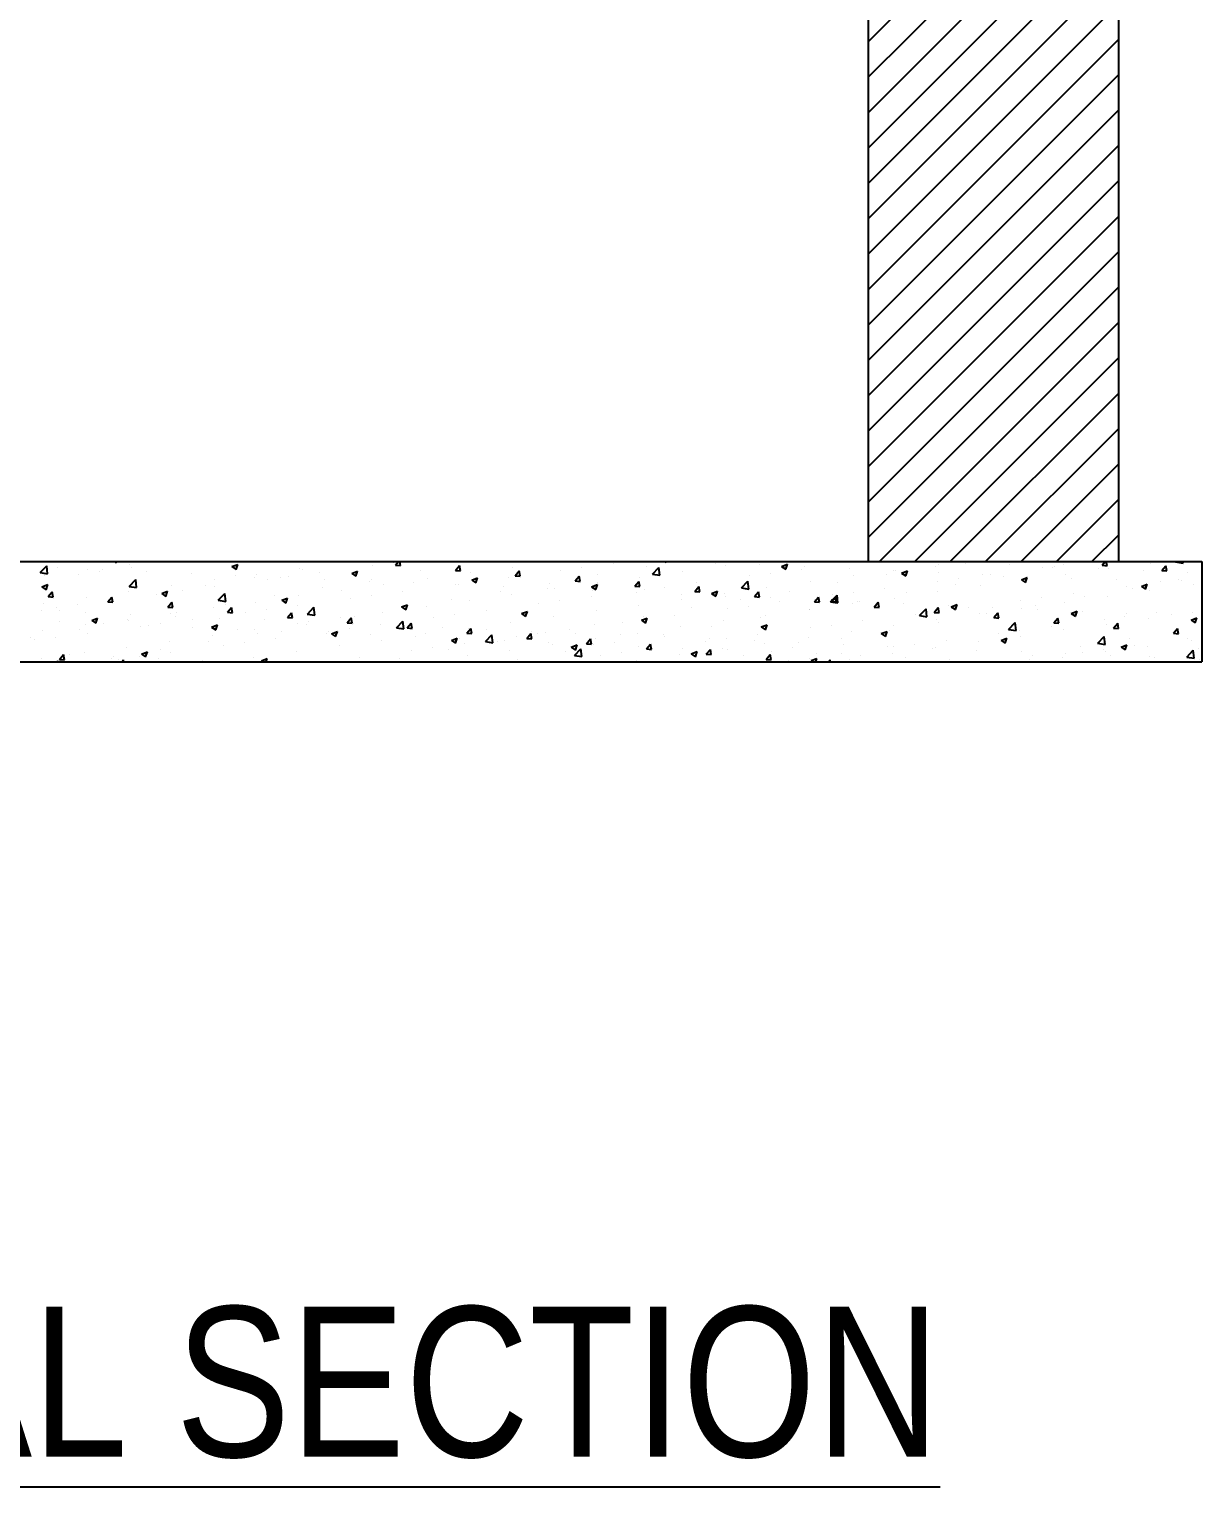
# Model space of a CAD drawing. Header units: inches. Extents: x 2738 to 3098, y 1543 to 1887.
# Drawn here: x 2947.1 to 3017.4, y 1542.5 to 1629.9 of the extents above; entities that cross this region are included whole.
import ezdxf

# ---------------------------------------------------------------- set-up
doc = ezdxf.new("R2010")
doc.units = ezdxf.units.IN
doc.header["$LTSCALE"] = 15
doc.header["$MEASUREMENT"] = 0
for name, color, linetype in [('Dim', 7, 'Continuous'), ('Hatch', 8, 'Continuous'), ('Sep. Tank', 5, 'Continuous'), ('Text', 4, 'Continuous')]:
    doc.layers.add(name, color=color, linetype=linetype)
doc.styles.add('AR_Arial Narrow', font='ARIALN.TTF')

msp = doc.modelspace()

# ---------------------------------------------------------------- hatches: boundary and pattern name
at = {"layer": 'Dim'}
h = msp.add_hatch(dxfattribs=at)
h.set_pattern_fill('ANSI31', color=256, scale=12)
h.paths.add_polyline_path([(2798.38335, 1834.10842), (2754.38335, 1834.10842), (2754.38335, 1790.10842), (2798.38335, 1790.10842), (2798.38335, 1809.10842), (2788.38335, 1809.10842), (2788.38335, 1800.10842), (2764.38335, 1800.10842), (2764.38335, 1824.10842), (2788.38335, 1824.10842), (2788.38335, 1815.10842), (2798.38335, 1815.10842)])
h.paths.add_polyline_path([(2840.38335, 1850.60842), (2936.38335, 1850.60842), (2936.38335, 1833.60842), (2941.38335, 1833.60842), (2941.38335, 1850.60842), (3001.38335, 1850.60842), (3001.38335, 1815.10842), (3011.38335, 1815.10842), (3011.38335, 1860.60842), (2830.38335, 1860.60842), (2830.38335, 1815.10842), (2840.38335, 1815.10842)])
h.paths.add_polyline_path([(2840.38335, 1809.10842), (2830.38335, 1809.10842), (2830.38335, 1763.60842), (3011.38335, 1763.60842), (3011.38335, 1809.10842), (3001.38335, 1809.10842), (3001.38335, 1773.60842), (2941.38335, 1773.60842), (2941.38335, 1785.60842), (2936.38335, 1785.60842), (2936.38335, 1773.60842), (2840.38335, 1773.60842)])
h.paths.add_polyline_path([(2840.38335, 1683.9922), (2830.38335, 1683.9922), (2830.38335, 1659.9922), (2840.38335, 1659.9922)])
h.paths.add_polyline_path([(2845.38335, 1633.9922), (2840.38335, 1633.9922), (2840.38335, 1653.9922), (2830.38335, 1653.9922), (2830.38335, 1597.9922), (2845.38335, 1597.9922)])
h.paths.add_polyline_path([(3012.38335, 1647.9922), (3002.38335, 1647.9922), (3002.38335, 1633.9922), (2997.38335, 1633.9922), (2997.38335, 1597.9922), (3012.38335, 1597.9922)])
h.paths.add_polyline_path([(3012.38335, 1683.9922), (3002.38335, 1683.9922), (3002.38335, 1653.9922), (3012.38335, 1653.9922)])
h.paths.add_polyline_path([(2941.38335, 1681.7006), (2936.38335, 1681.7006), (2936.38335, 1653.9922), (2941.38335, 1653.9922)])
h.paths.add_polyline_path([(2941.38335, 1653.9922), (2936.38335, 1653.9922), (2936.38335, 1639.9922), (2941.38335, 1639.9922)])
h.paths.add_polyline_path([(2941.38335, 1633.9922), (2936.38335, 1633.9922), (2936.38335, 1597.9922), (2941.38335, 1597.9922)])
h.paths.add_polyline_path([(2941.38335, 1825.60842), (2936.38335, 1825.60842), (2936.38335, 1813.60842), (2941.38335, 1813.60842)])
h.paths.add_polyline_path([(2941.38335, 1805.60842), (2936.38335, 1805.60842), (2936.38335, 1793.60842), (2941.38335, 1793.60842)], flags=17)

# ---------------------------------------------------------------- linework, layer by layer
at = {"layer": 'Hatch', "linetype": 'Continuous'}
for p, q in [((2947.76841, 1597.33286), (2948.15785, 1597.73875)), ((2948.21264, 1597.26344), (2948.1574, 1597.73829)), ((2948.81459, 1597.61401), (2948.81459, 1597.61401)), ((2952.2128, 1597.9922), (2952.31935, 1597.92034)), ((2952.31932, 1597.92033), (2952.34344, 1597.9922)), ((2953.11057, 1597.84329), (2953.11057, 1597.84329)), ((2953.22762, 1597.6537), (2953.22762, 1597.6537)), ((2959.25628, 1597.68765), (2959.60638, 1597.82204)), ((2959.25628, 1597.68765), (2959.505, 1597.5199)), ((2959.50497, 1597.51989), (2959.60635, 1597.82204)), ((2963.33636, 1597.60073), (2963.33636, 1597.60073)), ((2965.90354, 1597.95278), (2965.90354, 1597.95278)), ((2967.67624, 1597.75701), (2967.67624, 1597.75701)), ((2968.92794, 1597.9218), (2968.92794, 1597.9218)), ((2969.0625, 1597.77363), (2969.2459, 1597.9922)), ((2969.0625, 1597.77363), (2969.36136, 1597.74749)), ((2969.36134, 1597.74745), (2969.31619, 1597.9922)), ((2972.6488, 1597.45987), (2972.88984, 1597.74714)), ((2972.94764, 1597.43369), (2972.88983, 1597.7471)), ((2973.45249, 1597.94758), (2973.45249, 1597.94758)), ((2976.05792, 1597.65543), (2976.05792, 1597.65543)), ((2980.21882, 1597.60938), (2980.21882, 1597.60938)), ((2982.11248, 1597.85869), (2982.11248, 1597.85869)), ((2984.10983, 1597.69938), (2984.10983, 1597.69938)), ((2984.45896, 1597.23788), (2984.8484, 1597.64376)), ((2984.90318, 1597.16844), (2984.84794, 1597.64329)), ((2985.17266, 1597.9922), (2985.26305, 1597.93124)), ((2985.26302, 1597.93123), (2985.28348, 1597.9922)), ((2988.23116, 1597.90509), (2988.23116, 1597.90509)), ((2988.85089, 1597.76493), (2988.85089, 1597.76493)), ((2990.90027, 1597.79231), (2990.90027, 1597.79231)), ((2992.19998, 1597.69856), (2992.55008, 1597.83294)), ((2992.19998, 1597.69856), (2992.4487, 1597.5308)), ((2992.44867, 1597.53079), (2992.55005, 1597.83294)), ((2993.40335, 1597.54627), (2993.40335, 1597.54627)), ((2993.56938, 1597.67954), (2993.56938, 1597.67954)), ((2996.23849, 1597.56676), (2996.23849, 1597.56676)), ((2996.5611, 1597.962), (2996.5611, 1597.962)), ((3001.39898, 1597.71921), (3001.39898, 1597.71921)), ((3001.60221, 1597.84246), (3001.60221, 1597.84246)), ((3003.19159, 1597.90006), (3003.19159, 1597.90006)), ((3005.8607, 1597.78729), (3005.8607, 1597.78729)), ((3007.85197, 1597.64958), (3007.85197, 1597.64958)), ((3008.42892, 1597.62242), (3008.42892, 1597.62242)), ((3008.52981, 1597.67452), (3008.52981, 1597.67452)), ((3009.10367, 1597.81437), (3009.10367, 1597.81437)), ((3011.19893, 1597.56174), (3011.19893, 1597.56174)), ((3011.40435, 1597.76946), (3011.59125, 1597.9922)), ((3011.40435, 1597.76946), (3011.70321, 1597.74332)), ((3011.70319, 1597.74328), (3011.65727, 1597.9922)), ((3011.79825, 1597.57707), (3011.79825, 1597.57707)), ((3014.32378, 1597.89716), (3014.32378, 1597.89716)), ((3014.99065, 1597.4557), (3015.2317, 1597.74297)), ((3015.28949, 1597.42952), (3015.23168, 1597.74293)), ((3015.81283, 1597.97), (3016.25752, 1597.90103)), ((3015.8133, 1597.97049), (3015.83413, 1597.9922)), ((3016.25751, 1597.90104), (3016.24691, 1597.9922)), ((2947.76796, 1597.3324), (2948.21265, 1597.26343)), ((2948.01785, 1597.17114), (2948.01785, 1597.17114)), ((2950.08226, 1597.23961), (2950.08226, 1597.23961)), ((2950.58504, 1597.5232), (2950.58504, 1597.5232)), ((2951.33396, 1597.4044), (2951.33396, 1597.4044)), ((2951.4837, 1597.50123), (2951.4837, 1597.50123)), ((2953.10461, 1596.50527), (2953.49406, 1596.91115)), ((2953.54884, 1596.43584), (2953.4936, 1596.91069)), ((2954.15281, 1597.38846), (2954.15281, 1597.38846)), ((2956.82192, 1597.27568), (2956.82192, 1597.27568)), ((2958.21389, 1596.90575), (2958.21389, 1596.90575)), ((2959.49104, 1597.16291), (2959.49104, 1597.16291)), ((2960.59069, 1597.04331), (2960.59069, 1597.04331)), ((2960.73942, 1597.22585), (2960.73942, 1597.22585)), ((2961.37313, 1596.92719), (2961.37313, 1596.92719)), ((2962.16015, 1597.05014), (2962.16015, 1597.05014)), ((2962.62483, 1597.09198), (2962.62483, 1597.09198)), ((2963.50662, 1597.54384), (2963.50662, 1597.54384)), ((2964.51849, 1597.34129), (2964.51849, 1597.34129)), ((2964.82926, 1596.93736), (2964.82926, 1596.93736)), ((2966.44193, 1597.28722), (2966.79202, 1597.4216)), ((2966.44193, 1597.28722), (2966.69064, 1597.11946)), ((2966.69062, 1597.11945), (2966.792, 1597.4216)), ((2967.49837, 1596.82459), (2967.49837, 1596.82459)), ((2967.62063, 1596.94653), (2967.62063, 1596.94653)), ((2970.16749, 1596.71181), (2970.16749, 1596.71181)), ((2970.53656, 1597.44705), (2970.53656, 1597.44705)), ((2970.96521, 1596.98329), (2970.96521, 1596.98329)), ((2972.6488, 1597.45987), (2972.94766, 1597.43372)), ((2973.53239, 1597.33534), (2973.53239, 1597.33534)), ((2973.62758, 1596.88678), (2973.97767, 1597.02117)), ((2973.62758, 1596.88678), (2973.87629, 1596.71902)), ((2973.87626, 1596.71901), (2973.97765, 1597.02116)), ((2973.9157, 1596.77956), (2973.9157, 1596.77956)), ((2975.80936, 1597.02887), (2975.80936, 1597.02887)), ((2976.2351, 1597.14611), (2976.47614, 1597.43338)), ((2976.2351, 1597.14611), (2976.53396, 1597.11996)), ((2976.53394, 1597.11993), (2976.47613, 1597.43334)), ((2978.27797, 1596.69833), (2978.27797, 1596.69833)), ((2978.96712, 1597.44459), (2978.96712, 1597.44459)), ((2979.8214, 1596.83235), (2980.06244, 1597.11962)), ((2979.8214, 1596.83235), (2980.12026, 1596.8062)), ((2980.12024, 1596.80616), (2980.06243, 1597.11958)), ((2981.16124, 1596.7179), (2981.16124, 1596.7179)), ((2981.1939, 1597.19885), (2981.1939, 1597.19885)), ((2983.4077, 1596.51859), (2983.64875, 1596.80586)), ((2983.70654, 1596.4924), (2983.64873, 1596.80582)), ((2983.68678, 1597.03799), (2983.68678, 1597.03799)), ((2984.4585, 1597.2374), (2984.90318, 1597.16843)), ((2986.28371, 1597.41287), (2986.28371, 1597.41287)), ((2987.10024, 1596.71645), (2987.10024, 1596.71645)), ((2989.79516, 1596.41028), (2990.18461, 1596.81616)), ((2990.23938, 1596.34084), (2990.18414, 1596.81569)), ((2990.25799, 1597.13218), (2990.25799, 1597.13218)), ((2991.50969, 1597.29697), (2991.50969, 1597.29697)), ((2993.91256, 1596.79543), (2993.91256, 1596.79543)), ((2995.56712, 1596.71816), (2995.56712, 1596.71816)), ((2996.47975, 1597.14748), (2996.47975, 1597.14748)), ((2998.48305, 1597.21868), (2998.48305, 1597.21868)), ((2998.90761, 1597.45399), (2998.90761, 1597.45399)), ((2999.00528, 1597.46758), (2999.00528, 1597.46758)), ((2999.38563, 1597.29812), (2999.73572, 1597.43251)), ((2999.38563, 1597.29812), (2999.63434, 1597.13036)), ((2999.63432, 1597.13035), (2999.7357, 1597.4325)), ((3001.54886, 1596.81976), (3001.54886, 1596.81976)), ((3001.57672, 1597.34121), (3001.57672, 1597.34121)), ((3002.80056, 1596.98455), (3002.80056, 1596.98455)), ((3004.24583, 1597.22844), (3004.24583, 1597.22844)), ((3004.69422, 1597.23385), (3004.69422, 1597.23385)), ((3005.51299, 1597.1219), (3005.51299, 1597.1219)), ((3006.57128, 1596.89768), (3006.92137, 1597.03207)), ((3006.57128, 1596.89768), (3006.81999, 1596.72992)), ((3006.63413, 1596.85014), (3006.63413, 1596.85014)), ((3006.81996, 1596.72991), (3006.92135, 1597.03206)), ((3006.91494, 1597.11567), (3006.91494, 1597.11567)), ((3009.23106, 1597.22502), (3009.23106, 1597.22502)), ((3009.58405, 1597.00289), (3009.58405, 1597.00289)), ((3012.25317, 1596.89012), (3012.25317, 1596.89012)), ((3013.86804, 1597.44897), (3013.86804, 1597.44897)), ((3014.09144, 1596.67213), (3014.09144, 1596.67213)), ((3014.92228, 1596.77734), (3014.92228, 1596.77734)), ((3014.99065, 1597.4557), (3015.28951, 1597.42956)), ((3015.9851, 1596.92143), (3015.9851, 1596.92143)), ((3016.17033, 1596.87369), (3016.17033, 1596.87369)), ((3016.53715, 1597.33619), (3016.53715, 1597.33619)), ((2947.86952, 1596.47544), (2948.21962, 1596.60983)), ((2947.86952, 1596.47544), (2948.11824, 1596.30768)), ((2948.11821, 1596.30767), (2948.21959, 1596.60982)), ((2948.23845, 1595.89523), (2948.47949, 1596.1825)), ((2948.23845, 1595.89524), (2948.53731, 1595.86909)), ((2948.53729, 1595.86905), (2948.47948, 1596.18246)), ((2950.52424, 1595.85873), (2950.52424, 1595.85873)), ((2951.82475, 1595.58147), (2952.06579, 1595.86874)), ((2952.12359, 1595.55529), (2952.06578, 1595.8687)), ((2953.04977, 1596.17882), (2953.04977, 1596.17882)), ((2953.10417, 1596.5048), (2953.54885, 1596.43583)), ((2954.75883, 1596.04226), (2954.75883, 1596.04226)), ((2955.05517, 1596.075), (2955.40526, 1596.20939)), ((2955.05517, 1596.075), (2955.30388, 1595.90724)), ((2955.07002, 1596.09737), (2955.07002, 1596.09737)), ((2955.30386, 1595.90723), (2955.40524, 1596.20938)), ((2955.64671, 1596.5537), (2955.64671, 1596.5537)), ((2956.32172, 1596.26216), (2956.32172, 1596.26216)), ((2957.67476, 1596.54279), (2957.67476, 1596.54279)), ((2958.21538, 1596.51147), (2958.21538, 1596.51147)), ((2958.44082, 1595.67767), (2958.83026, 1596.08355)), ((2958.88505, 1595.60824), (2958.82981, 1596.08309)), ((2961.78877, 1595.94548), (2961.78877, 1595.94548)), ((2962.24082, 1595.67456), (2962.59091, 1595.80895)), ((2962.48951, 1595.5068), (2962.59089, 1595.80894)), ((2963.27556, 1595.93626), (2963.27556, 1595.93626)), ((2964.7047, 1596.446), (2964.7047, 1596.446)), ((2965.84274, 1596.28831), (2965.84274, 1596.28831)), ((2967.61259, 1595.94974), (2967.61259, 1595.94974)), ((2968.36827, 1596.60841), (2968.36827, 1596.60841)), ((2969.50625, 1596.19905), (2969.50625, 1596.19905)), ((2972.66401, 1596.61477), (2972.66401, 1596.61477)), ((2972.8366, 1596.59904), (2972.8366, 1596.59904)), ((2975.36204, 1596.1978), (2975.36204, 1596.1978)), ((2975.50571, 1596.48626), (2975.50571, 1596.48626)), ((2975.99713, 1595.99096), (2975.99713, 1595.99096)), ((2978.17482, 1596.37349), (2978.17482, 1596.37349)), ((2978.59406, 1596.36585), (2978.59406, 1596.36585)), ((2980.79713, 1595.88663), (2980.79713, 1595.88663)), ((2980.81322, 1596.48634), (2981.16332, 1596.62073)), ((2980.81323, 1596.48634), (2981.06194, 1596.31858)), ((2980.84393, 1596.26072), (2980.84393, 1596.26072)), ((2981.06191, 1596.31857), (2981.16329, 1596.62072)), ((2983.4077, 1596.51859), (2983.70656, 1596.49244)), ((2983.51305, 1596.14794), (2983.51305, 1596.14794)), ((2983.95488, 1596.30236), (2983.95488, 1596.30236)), ((2985.20658, 1596.46715), (2985.20658, 1596.46715)), ((2986.18216, 1596.03517), (2986.18216, 1596.03517)), ((2986.994, 1596.20483), (2987.23505, 1596.49209)), ((2986.994, 1596.20483), (2987.29286, 1596.17868)), ((2987.29284, 1596.17864), (2987.23503, 1596.49206)), ((2987.99887, 1596.0859), (2988.34896, 1596.22029)), ((2987.99887, 1596.0859), (2988.24758, 1595.91814)), ((2988.24756, 1595.91813), (2988.34894, 1596.22028)), ((2988.79009, 1596.10046), (2988.79009, 1596.10046)), ((2988.85127, 1595.92239), (2988.85127, 1595.92239)), ((2989.7947, 1596.4098), (2990.23939, 1596.34083)), ((2990.5803, 1595.89107), (2990.82135, 1596.17833)), ((2990.5803, 1595.89107), (2990.87916, 1595.86492)), ((2990.87914, 1595.86488), (2990.82133, 1596.1783)), ((2991.31563, 1596.42055), (2991.31563, 1596.42055)), ((2991.52038, 1595.80962), (2991.52038, 1595.80962)), ((2992.65119, 1596.21763), (2992.65119, 1596.21763)), ((2994.1666, 1595.57731), (2994.40765, 1595.86457)), ((2994.46544, 1595.55112), (2994.40763, 1595.86454)), ((2995.13137, 1595.58268), (2995.52081, 1595.98857)), ((2995.18452, 1595.68546), (2995.53461, 1595.81985)), ((2995.24575, 1595.98994), (2995.24575, 1595.98994)), ((2995.43321, 1595.5177), (2995.53459, 1595.81984)), ((2995.57559, 1595.51324), (2995.52035, 1595.98809)), ((2996.49745, 1596.15473), (2996.49745, 1596.15473)), ((2998.39111, 1596.40403), (2998.39111, 1596.40403)), ((2998.94448, 1595.80311), (2998.94448, 1595.80311)), ((2999.68113, 1596.12085), (2999.68113, 1596.12085)), ((3001.54141, 1596.17799), (3001.54141, 1596.17799)), ((3002.59706, 1596.62137), (3002.59706, 1596.62137)), ((3004.1086, 1596.53004), (3004.1086, 1596.53004)), ((3007.78833, 1595.84231), (3007.78833, 1595.84231)), ((3009.68199, 1596.09161), (3009.68199, 1596.09161)), ((3010.33847, 1595.87264), (3010.33847, 1595.87264)), ((3011.73745, 1595.9126), (3011.73745, 1595.9126)), ((3012.83974, 1596.50734), (3012.83974, 1596.50734)), ((3013.2544, 1596.37317), (3013.2544, 1596.37317)), ((3013.75692, 1596.49724), (3014.10702, 1596.63163)), ((3013.75693, 1596.49724), (3014.00564, 1596.32948)), ((3014.00561, 1596.32947), (3014.10699, 1596.63162)), ((3014.26298, 1596.23269), (3014.26298, 1596.23269)), ((3016.85992, 1596.60758), (3016.85992, 1596.60758)), ((2947.84091, 1595.05903), (2947.84091, 1595.05903)), ((2947.95706, 1595.50667), (2947.95706, 1595.50667)), ((2948.76691, 1595.26755), (2948.76691, 1595.26755)), ((2948.92697, 1595.04121), (2948.92697, 1595.04121)), ((2950.01861, 1595.43234), (2950.01861, 1595.43234)), ((2950.51003, 1594.94626), (2950.51003, 1594.94626)), ((2951.82475, 1595.58147), (2952.12361, 1595.55533)), ((2951.8429, 1595.54174), (2951.8429, 1595.54174)), ((2951.91227, 1595.68165), (2951.91227, 1595.68165)), ((2955.41105, 1595.26771), (2955.65209, 1595.55498)), ((2955.41105, 1595.26771), (2955.70991, 1595.24157)), ((2955.70989, 1595.24153), (2955.65208, 1595.55494)), ((2955.95691, 1594.94443), (2955.95691, 1594.94443)), ((2958.15309, 1595.24129), (2958.15309, 1595.24129)), ((2958.44037, 1595.6772), (2958.88505, 1595.60823)), ((2958.87284, 1595.44495), (2958.87284, 1595.44495)), ((2958.99735, 1594.95395), (2959.2384, 1595.24122)), ((2958.99735, 1594.95395), (2959.29621, 1594.92781)), ((2959.29619, 1594.92777), (2959.23838, 1595.24118)), ((2960.05778, 1594.95513), (2960.05778, 1594.95513)), ((2960.67862, 1595.56138), (2960.67862, 1595.56138)), ((2961.30948, 1595.11992), (2961.30948, 1595.11992)), ((2962.24082, 1595.67456), (2962.48953, 1595.5068)), ((2962.58365, 1594.64019), (2962.8247, 1594.92746)), ((2962.88249, 1594.61401), (2962.82468, 1594.92742)), ((2963.20314, 1595.36923), (2963.20314, 1595.36923)), ((2963.77703, 1594.85007), (2964.16647, 1595.25596)), ((2964.22125, 1594.78064), (2964.16601, 1595.25549)), ((2966.3609, 1595.78495), (2966.3609, 1595.78495)), ((2968.30747, 1594.94394), (2968.30747, 1594.94394)), ((2969.42647, 1595.27412), (2969.77656, 1595.40851)), ((2969.42647, 1595.27412), (2969.67518, 1595.10636)), ((2969.53018, 1595.19675), (2969.53018, 1595.19675)), ((2969.67515, 1595.10636), (2969.77653, 1595.4085)), ((2970.90441, 1595.31882), (2970.90441, 1595.31882)), ((2972.44611, 1595.69728), (2972.44611, 1595.69728)), ((2973.47159, 1595.67087), (2973.47159, 1595.67087)), ((2974.49402, 1595.05681), (2974.49402, 1595.05681)), ((2976.61211, 1594.87368), (2976.9622, 1595.00807)), ((2976.8608, 1594.70592), (2976.96218, 1595.00806)), ((2977.65177, 1595.47254), (2977.65177, 1595.47254)), ((2978.90347, 1595.63733), (2978.90347, 1595.63733)), ((2981.10044, 1595.05343), (2981.10044, 1595.05343)), ((2983.62598, 1595.37352), (2983.62598, 1595.37352)), ((2986.22291, 1595.7484), (2986.22291, 1595.7484)), ((2986.81933, 1595.21658), (2986.81933, 1595.21658)), ((2988.94264, 1595.16012), (2988.94264, 1595.16012)), ((2989.73526, 1595.71711), (2989.73526, 1595.71711)), ((2990.19434, 1595.32491), (2990.19434, 1595.32491)), ((2992.088, 1595.57421), (2992.088, 1595.57421)), ((2993.84926, 1595.1198), (2993.84926, 1595.1198)), ((2993.85176, 1595.13096), (2993.85176, 1595.13096)), ((2994.1666, 1595.57731), (2994.46546, 1595.55116)), ((2994.1895, 1595.69684), (2994.1895, 1595.69684)), ((2995.13091, 1595.5822), (2995.57559, 1595.51323)), ((2995.18452, 1595.68546), (2995.43323, 1595.5177)), ((2996.41895, 1595.48302), (2996.41895, 1595.48302)), ((2996.76519, 1595.62032), (2996.76519, 1595.62032)), ((2996.85861, 1595.58407), (2996.85861, 1595.58407)), ((2997.7529, 1595.26355), (2997.99395, 1595.55081)), ((2997.7529, 1595.26355), (2998.05176, 1595.2374)), ((2998.05175, 1595.23736), (2997.99393, 1595.55077)), ((2999.52772, 1595.47129), (2999.52772, 1595.47129)), ((3000.46758, 1594.75509), (3000.85702, 1595.16097)), ((3000.91179, 1594.68565), (3000.85655, 1595.1605)), ((3001.3392, 1594.94979), (3001.58025, 1595.23705)), ((3001.33921, 1594.94979), (3001.63806, 1594.92364)), ((3001.48522, 1595.01249), (3001.48522, 1595.01249)), ((3001.63805, 1594.9236), (3001.58023, 1595.23701)), ((3002.19683, 1595.35852), (3002.19683, 1595.35852)), ((3002.37017, 1595.28502), (3002.72026, 1595.41941)), ((3002.37017, 1595.28502), (3002.61888, 1595.11726)), ((3002.61885, 1595.11726), (3002.72023, 1595.4194)), ((3003.37888, 1595.26179), (3003.37888, 1595.26179)), ((3004.86594, 1595.24575), (3004.86594, 1595.24575)), ((3006.53663, 1595.67752), (3006.53663, 1595.67752)), ((3006.57333, 1595.18567), (3006.57333, 1595.18567)), ((3007.42254, 1595.37212), (3007.42254, 1595.37212)), ((3007.53506, 1595.13297), (3007.53506, 1595.13297)), ((3009.17026, 1595.56055), (3009.17026, 1595.56055)), ((3009.55581, 1594.88458), (3009.90591, 1595.01897)), ((3009.8045, 1594.71682), (3009.90588, 1595.01896)), ((3010.20417, 1595.0202), (3010.20417, 1595.0202)), ((3014.66975, 1594.94938), (3014.66975, 1594.94938)), ((3016.79912, 1594.94311), (3016.79912, 1594.94311)), ((2948.89515, 1594.38741), (2948.89515, 1594.38741)), ((2950.46344, 1594.19426), (2950.46344, 1594.19426)), ((2950.85406, 1594.46234), (2951.20415, 1594.59673)), ((2950.85406, 1594.46234), (2951.10277, 1594.29459)), ((2951.10275, 1594.29458), (2951.20413, 1594.59672)), ((2951.56427, 1594.27463), (2951.56427, 1594.27463)), ((2952.98897, 1594.51435), (2952.98897, 1594.51435)), ((2953.04098, 1594.44391), (2953.04098, 1594.44391)), ((2953.17914, 1594.83348), (2953.17914, 1594.83348)), ((2953.75467, 1594.12531), (2953.75467, 1594.12531)), ((2954.23338, 1594.16186), (2954.23338, 1594.16186)), ((2955.00637, 1594.2901), (2955.00637, 1594.2901)), ((2955.58591, 1594.88923), (2955.58591, 1594.88923)), ((2955.84825, 1594.72071), (2955.84825, 1594.72071)), ((2956.90003, 1594.53941), (2956.90003, 1594.53941)), ((2958.03971, 1594.0619), (2958.3898, 1594.19629)), ((2958.03971, 1594.0619), (2958.28842, 1593.89415)), ((2958.28839, 1593.89414), (2958.38977, 1594.19629)), ((2958.51736, 1594.60793), (2958.51736, 1594.60793)), ((2961.18648, 1594.49516), (2961.18648, 1594.49516)), ((2962.58365, 1594.64019), (2962.88251, 1594.61405)), ((2963.21476, 1594.27179), (2963.21476, 1594.27179)), ((2963.69832, 1594.1957), (2963.69832, 1594.1957)), ((2963.77658, 1594.8496), (2964.22126, 1594.78063)), ((2963.85559, 1594.38238), (2963.85559, 1594.38238)), ((2965.78194, 1594.62384), (2965.78194, 1594.62384)), ((2966.16995, 1594.32643), (2966.411, 1594.6137)), ((2966.16995, 1594.32643), (2966.46881, 1594.30029)), ((2966.46879, 1594.30025), (2966.41098, 1594.61366)), ((2966.5247, 1594.26961), (2966.5247, 1594.26961)), ((2966.61425, 1594.69623), (2966.61425, 1594.69623)), ((2968.19091, 1594.22699), (2968.19091, 1594.22699)), ((2969.11323, 1594.02248), (2969.50268, 1594.42836)), ((2969.19381, 1594.15684), (2969.19381, 1594.15684)), ((2969.55746, 1593.95304), (2969.50222, 1594.42789)), ((2969.75625, 1594.01267), (2969.9973, 1594.29994)), ((2970.05509, 1593.98649), (2969.99728, 1594.2999)), ((2971.34866, 1594.64272), (2971.34866, 1594.64272)), ((2972.60036, 1594.8075), (2972.60036, 1594.8075)), ((2975.93633, 1594.3265), (2975.93633, 1594.3265)), ((2976.61211, 1594.87368), (2976.86082, 1594.70592)), ((2978.53326, 1594.70138), (2978.53326, 1594.70138)), ((2980.98746, 1594.21553), (2980.98746, 1594.21553)), ((2982.63953, 1594.3303), (2982.63953, 1594.3303)), ((2983.79776, 1594.47324), (2984.14785, 1594.60763)), ((2983.79776, 1594.47324), (2984.04647, 1594.30549)), ((2983.89123, 1594.49509), (2983.89123, 1594.49509)), ((2983.9034, 1594.71606), (2983.9034, 1594.71606)), ((2984.04645, 1594.30548), (2984.14783, 1594.60762)), ((2985.78489, 1594.74439), (2985.78489, 1594.74439)), ((2986.16211, 1594.08393), (2986.16211, 1594.08393)), ((2988.0174, 1594.11875), (2988.0174, 1594.11875)), ((2988.7293, 1594.43599), (2988.7293, 1594.43599)), ((2990.93333, 1594.61927), (2990.93333, 1594.61927)), ((2990.98341, 1594.07281), (2991.3335, 1594.20719)), ((2990.98341, 1594.07281), (2991.23212, 1593.90505)), ((2991.23209, 1593.90504), (2991.33348, 1594.20719)), ((2991.25483, 1594.75608), (2991.25483, 1594.75608)), ((2995.1821, 1594.18267), (2995.1821, 1594.18267)), ((2997.07576, 1594.43197), (2997.07576, 1594.43197)), ((2998.88368, 1594.13864), (2998.88368, 1594.13864)), ((3000.23352, 1594.8477), (3000.23352, 1594.8477)), ((3000.46711, 1594.7546), (3000.9118, 1594.68564)), ((3001.48061, 1594.51352), (3001.48061, 1594.51352)), ((3001.59067, 1594.37107), (3001.59067, 1594.37107)), ((3004.0478, 1594.86557), (3004.0478, 1594.86557)), ((3004.5066, 1594.87159), (3004.5066, 1594.87159)), ((3004.92551, 1594.63602), (3005.16655, 1594.92329)), ((3004.92551, 1594.63603), (3005.22436, 1594.60988)), ((3005.22435, 1594.60984), (3005.16653, 1594.92325)), ((3005.80378, 1593.92749), (3006.19323, 1594.33337)), ((3006.248, 1593.85805), (3006.19276, 1594.3329)), ((3008.36664, 1594.11956), (3008.36664, 1594.11956)), ((3008.51181, 1594.32226), (3008.75285, 1594.60953)), ((3008.51181, 1594.32226), (3008.81067, 1594.29612)), ((3008.81065, 1594.29608), (3008.75283, 1594.60949)), ((3009.55581, 1594.88458), (3009.80453, 1594.71683)), ((3011.52439, 1594.53528), (3011.52439, 1594.53528)), ((3011.67665, 1594.24813), (3011.67665, 1594.24813)), ((3012.09811, 1594.0085), (3012.33915, 1594.29577)), ((3012.39695, 1593.98232), (3012.33914, 1594.29573)), ((3012.77609, 1594.70007), (3012.77609, 1594.70007)), ((3012.87328, 1594.90742), (3012.87328, 1594.90742)), ((3014.20218, 1594.56822), (3014.20218, 1594.56822)), ((3015.54239, 1594.79465), (3015.54239, 1594.79465)), ((3016.74146, 1594.48415), (3017.09155, 1594.61853)), ((3016.74146, 1594.48414), (3016.99017, 1594.31639)), ((3016.99015, 1594.31638), (3017.09153, 1594.61853)), ((2947.20911, 1593.44286), (2947.20911, 1593.44286)), ((2947.45156, 1593.29549), (2947.45156, 1593.29549)), ((2947.89626, 1593.84221), (2947.89626, 1593.84221)), ((2948.70326, 1593.46028), (2948.70326, 1593.46028)), ((2950.12504, 1593.94338), (2950.12504, 1593.94338)), ((2950.59692, 1593.70959), (2950.59692, 1593.70959)), ((2955.52511, 1593.22476), (2955.52511, 1593.22476)), ((2956.90249, 1594.04908), (2956.90249, 1594.04908)), ((2957.86645, 1593.19465), (2957.86645, 1593.19465)), ((2958.09229, 1593.57682), (2958.09229, 1593.57682)), ((2959.5716, 1593.93631), (2959.5716, 1593.93631)), ((2960.61782, 1593.89691), (2960.61782, 1593.89691)), ((2960.78239, 1593.69518), (2960.78239, 1593.69518)), ((2961.8878, 1593.39717), (2961.8878, 1593.39717)), ((2962.24071, 1593.82353), (2962.24071, 1593.82353)), ((2964.90983, 1593.71076), (2964.90983, 1593.71076)), ((2965.04555, 1593.8129), (2965.04555, 1593.8129)), ((2965.22535, 1593.66147), (2965.57545, 1593.79585)), ((2965.22535, 1593.66147), (2965.47407, 1593.49371)), ((2965.47404, 1593.4937), (2965.57542, 1593.79585)), ((2966.29725, 1593.97768), (2966.29725, 1593.97768)), ((2967.57894, 1593.59799), (2967.57894, 1593.59799)), ((2968.24668, 1593.27947), (2968.24668, 1593.27947)), ((2969.11278, 1594.022), (2969.55746, 1593.95304)), ((2969.75625, 1594.01267), (2970.05511, 1593.98652)), ((2970.24805, 1593.48521), (2970.24805, 1593.48521)), ((2970.84361, 1593.65435), (2970.84361, 1593.65435)), ((2971.86292, 1594.04406), (2971.86292, 1594.04406)), ((2972.411, 1593.26103), (2972.76109, 1593.39542)), ((2972.411, 1593.26103), (2972.65971, 1593.09327)), ((2972.65969, 1593.09326), (2972.76107, 1593.39541)), ((2972.91716, 1593.37244), (2972.91716, 1593.37244)), ((2973.34255, 1593.69891), (2973.5836, 1593.98618)), ((2973.34255, 1593.69891), (2973.64141, 1593.67276)), ((2973.41079, 1594.0064), (2973.41079, 1594.0064)), ((2973.6414, 1593.67273), (2973.58358, 1593.98614)), ((2974.44899, 1593.1944), (2974.89367, 1593.12544)), ((2974.44944, 1593.19488), (2974.83888, 1593.60076)), ((2974.53204, 1593.93129), (2974.53204, 1593.93129)), ((2974.89366, 1593.12545), (2974.83842, 1593.6003)), ((2975.1556, 1593.21448), (2975.1556, 1593.21448)), ((2975.58628, 1593.25966), (2975.58628, 1593.25966)), ((2976.33642, 1593.50048), (2976.33642, 1593.50048)), ((2976.92885, 1593.38515), (2977.1699, 1593.67242)), ((2976.92886, 1593.38515), (2977.22771, 1593.359)), ((2977.2277, 1593.35896), (2977.16988, 1593.67238)), ((2977.20115, 1593.81851), (2977.20115, 1593.81851)), ((2977.58812, 1593.66527), (2977.58812, 1593.66527)), ((2978.07153, 1593.71501), (2978.07153, 1593.71501)), ((2979.48178, 1593.91457), (2979.48178, 1593.91457)), ((2979.87026, 1593.70574), (2979.87026, 1593.70574)), ((2980.51516, 1593.07139), (2980.7562, 1593.35866)), ((2980.814, 1593.0452), (2980.75618, 1593.35862)), ((2981.03964, 1593.38896), (2981.03964, 1593.38896)), ((2982.53937, 1593.59296), (2982.53937, 1593.59296)), ((2983.56518, 1593.70905), (2983.56518, 1593.70905)), ((2985.10147, 1593.61822), (2985.10147, 1593.61822)), ((2985.20849, 1593.48019), (2985.20849, 1593.48019)), ((2987.62729, 1593.18806), (2987.62729, 1593.18806)), ((2987.8776, 1593.36742), (2987.8776, 1593.36742)), ((2988.87899, 1593.35285), (2988.87899, 1593.35285)), ((2990.54671, 1593.25464), (2990.54671, 1593.25464)), ((2990.77265, 1593.60215), (2990.77265, 1593.60215)), ((2993.79096, 1593.46649), (2993.79096, 1593.46649)), ((2993.93041, 1594.01788), (2993.93041, 1594.01788)), ((2995.75881, 1593.37002), (2995.75881, 1593.37002)), ((2996.35815, 1593.81855), (2996.35815, 1593.81855)), ((2998.16905, 1593.67237), (2998.51915, 1593.80675)), ((2998.16906, 1593.67237), (2998.41777, 1593.50461)), ((2998.41774, 1593.5046), (2998.51912, 1593.80675)), ((2998.67474, 1593.87054), (2998.67474, 1593.87054)), ((3002.06353, 1593.28974), (3002.06353, 1593.28974)), ((3003.987, 1593.2011), (3003.987, 1593.2011)), ((3005.22128, 1593.70546), (3005.22128, 1593.70546)), ((3005.3547, 1593.27193), (3005.70479, 1593.40632)), ((3005.3547, 1593.27193), (3005.60341, 1593.10417)), ((3005.60339, 1593.10416), (3005.70477, 1593.40631)), ((3005.80332, 1593.927), (3006.248, 1593.85804)), ((3006.47298, 1593.87025), (3006.47298, 1593.87025)), ((3006.51253, 1593.5212), (3006.51253, 1593.5212)), ((3009.10947, 1593.89608), (3009.10947, 1593.89608)), ((3011.13999, 1593.0999), (3011.52943, 1593.50578)), ((3011.5842, 1593.03045), (3011.52896, 1593.5053)), ((3012.09811, 1594.0085), (3012.39697, 1593.98236)), ((3013.04796, 1593.38985), (3013.04796, 1593.38985)), ((3015.68441, 1593.69474), (3015.92545, 1593.98201)), ((3015.68441, 1593.69474), (3015.98327, 1593.6686)), ((3015.98325, 1593.66856), (3015.92544, 1593.98197)), ((3015.96389, 1593.89037), (3015.96389, 1593.89037)), ((3016.51215, 1593.39304), (3016.51215, 1593.39304)), ((3016.73832, 1593.27864), (3016.73832, 1593.27864)), ((2948.9322, 1592.13427), (2949.17325, 1592.42154)), ((2949.23105, 1592.10809), (2949.17323, 1592.4215)), ((2949.51527, 1592.40471), (2949.51527, 1592.40471)), ((2950.40264, 1592.52979), (2950.40264, 1592.52979)), ((2952.92817, 1592.84988), (2952.92817, 1592.84988)), ((2953.69103, 1592.31804), (2953.69103, 1592.31804)), ((2953.83859, 1592.44925), (2954.18869, 1592.58364)), ((2953.8386, 1592.44925), (2954.08731, 1592.28149)), ((2954.08728, 1592.28148), (2954.18866, 1592.58363)), ((2954.95052, 1592.69413), (2954.95052, 1592.69413)), ((2955.58468, 1592.56735), (2955.58468, 1592.56735)), ((2958.74244, 1592.98308), (2958.74244, 1592.98308)), ((2959.99414, 1593.14786), (2959.99414, 1593.14786)), ((2963.15396, 1592.60732), (2963.15396, 1592.60732)), ((2965.72114, 1592.95937), (2965.72114, 1592.95937)), ((2970.03331, 1592.67066), (2970.03331, 1592.67066)), ((2971.28501, 1592.83545), (2971.28501, 1592.83545)), ((2972.23967, 1592.71396), (2972.23967, 1592.71396)), ((2973.17867, 1593.08475), (2973.17867, 1593.08475)), ((2973.34999, 1592.34193), (2973.34999, 1592.34193)), ((2975.87553, 1592.66203), (2975.87553, 1592.66203)), ((2978.25539, 1593.14689), (2978.25539, 1593.14689)), ((2978.47246, 1593.03691), (2978.47246, 1593.03691)), ((2979.26961, 1592.61717), (2979.26961, 1592.61717)), ((2979.59665, 1592.86059), (2979.94674, 1592.99498)), ((2979.59665, 1592.86059), (2979.84536, 1592.69283)), ((2979.78519, 1592.3668), (2980.22987, 1592.29784)), ((2979.78565, 1592.36728), (2980.17509, 1592.77317)), ((2979.84533, 1592.69282), (2979.94672, 1592.99497)), ((2980.22987, 1592.29785), (2980.17463, 1592.7727)), ((2980.51516, 1593.07139), (2980.81402, 1593.04524)), ((2980.9245, 1593.03411), (2980.9245, 1593.03411)), ((2981.32418, 1592.35824), (2981.32418, 1592.35824)), ((2982.18554, 1593.1177), (2982.18554, 1593.1177)), ((2982.57588, 1592.52303), (2982.57588, 1592.52303)), ((2983.59361, 1592.92134), (2983.59361, 1592.92134)), ((2984.10146, 1592.75763), (2984.3425, 1593.04489)), ((2984.10146, 1592.75763), (2984.40032, 1592.73148)), ((2984.4003, 1592.73144), (2984.34249, 1593.04486)), ((2984.46954, 1592.77233), (2984.46954, 1592.77233)), ((2986.10131, 1592.41947), (2986.10131, 1592.41947)), ((2986.26272, 1592.80857), (2986.26272, 1592.80857)), ((2986.78229, 1592.46015), (2987.13239, 1592.59454)), ((2986.7823, 1592.46015), (2987.03101, 1592.29239)), ((2987.03098, 1592.29238), (2987.13236, 1592.59453)), ((2987.68776, 1592.44387), (2987.9288, 1592.73113)), ((2987.68776, 1592.44387), (2987.98662, 1592.41772)), ((2987.9866, 1592.41768), (2987.92879, 1592.7311)), ((2988.6685, 1592.77152), (2988.6685, 1592.77152)), ((2988.93184, 1592.69579), (2988.93184, 1592.69579)), ((2989.92695, 1592.36897), (2989.92695, 1592.36897)), ((2991.19403, 1593.09161), (2991.19403, 1593.09161)), ((2991.27406, 1592.13011), (2991.5151, 1592.41737)), ((2991.5729, 1592.10392), (2991.51509, 1592.41734)), ((2991.60095, 1592.58302), (2991.60095, 1592.58302)), ((2992.84288, 1592.86949), (2992.84288, 1592.86949)), ((2993.21582, 1593.14187), (2993.21582, 1593.14187)), ((2994.27006, 1592.47024), (2994.27006, 1592.47024)), ((2995.76042, 1592.45992), (2995.76042, 1592.45992)), ((2995.88493, 1593.02909), (2995.88493, 1593.02909)), ((2996.93917, 1592.35747), (2996.93917, 1592.35747)), ((2998.55405, 1592.91632), (2998.55405, 1592.91632)), ((2998.82288, 1592.47417), (2998.82288, 1592.47417)), ((2998.91817, 1592.87564), (2998.91817, 1592.87564)), ((3000.16987, 1593.04043), (3000.16987, 1593.04043)), ((3001.22316, 1592.80354), (3001.22316, 1592.80354)), ((3001.41981, 1592.84905), (3001.41981, 1592.84905)), ((3003.89227, 1592.69077), (3003.89227, 1592.69077)), ((3006.56138, 1592.57799), (3006.56138, 1592.57799)), ((3007.2161, 1592.3888), (3007.2161, 1592.3888)), ((3009.23049, 1592.46522), (3009.23049, 1592.46522)), ((3010.13203, 1592.88932), (3010.13203, 1592.88932)), ((3010.20904, 1592.56322), (3010.20904, 1592.56322)), ((3011.13952, 1593.09941), (3011.58421, 1593.03044)), ((3011.46074, 1592.72801), (3011.46074, 1592.72801)), ((3011.61585, 1592.58366), (3011.61585, 1592.58366)), ((3011.89961, 1592.35245), (3011.89961, 1592.35245)), ((3012.54035, 1592.87149), (3012.89044, 1593.00588)), ((3012.54035, 1592.87149), (3012.78906, 1592.70373)), ((3012.78903, 1592.70372), (3012.89042, 1593.00587)), ((3013.3544, 1592.97732), (3013.3544, 1592.97732)), ((3014.14138, 1592.90376), (3014.14138, 1592.90376)), ((3016.4762, 1592.2723), (3016.86564, 1592.67818)), ((3016.92041, 1592.20285), (3016.86516, 1592.6777)), ((3017.16197, 1592.79254), (3017.16197, 1592.79254)), ((2947.83546, 1592.17774), (2947.83546, 1592.17774)), ((2948.77435, 1591.9922), (2948.82075, 1592.04056)), ((2948.82586, 1591.9922), (2948.82029, 1592.0401)), ((2948.93221, 1592.13427), (2949.23106, 1592.10813)), ((2952.03459, 1592.1936), (2952.03459, 1592.1936)), ((2952.18438, 1592.29194), (2952.18438, 1592.29194)), ((2952.43933, 1592.15325), (2952.43933, 1592.15325)), ((2952.66257, 1591.9922), (2952.75955, 1592.10778)), ((2952.78085, 1591.9922), (2952.75953, 1592.10774)), ((2954.85349, 1592.17916), (2954.85349, 1592.17916)), ((2957.5226, 1592.06639), (2957.5226, 1592.06639)), ((2960.55702, 1592.23244), (2960.55702, 1592.23244)), ((2961.02424, 1592.04881), (2961.37433, 1592.1832)), ((2961.02424, 1592.04881), (2961.10817, 1591.9922)), ((2961.31023, 1591.9922), (2961.37431, 1592.18319)), ((2964.9819, 1592.00563), (2964.9819, 1592.00563)), ((2966.87556, 1592.25493), (2966.87556, 1592.25493)), ((2969.32374, 1592.21343), (2969.32374, 1592.21343)), ((2976.35368, 1592.11665), (2976.35368, 1592.11665)), ((2983.50438, 1592.04458), (2983.50438, 1592.04458)), ((2991.27406, 1592.13011), (2991.57292, 1592.10396)), ((2992.61506, 1592.04582), (2992.61506, 1592.04582)), ((2993.86676, 1592.21061), (2993.86676, 1592.21061)), ((2993.96794, 1592.05971), (2994.31803, 1592.1941)), ((2993.96794, 1592.05971), (2994.06803, 1591.9922)), ((2994.25027, 1591.9922), (2994.31801, 1592.19409)), ((2995.00792, 1591.9922), (2995.1014, 1592.10361)), ((2995.12193, 1591.9922), (2995.10139, 1592.10357)), ((2996.29735, 1592.15408), (2996.29735, 1592.15408)), ((2999.60829, 1592.24469), (2999.60829, 1592.24469)), ((3002.2774, 1592.13192), (3002.2774, 1592.13192)), ((3004.94651, 1592.01914), (3004.94651, 1592.01914)), ((3007.05129, 1592.1475), (3007.05129, 1592.1475)), ((3009.04867, 1592.23161), (3009.04867, 1592.23161)), ((3014.24604, 1592.29202), (3014.24604, 1592.29202)), ((3014.56872, 1592.23967), (3014.56872, 1592.23967)), ((3016.47573, 1592.27181), (3016.92041, 1592.20284)), ((3017.23783, 1592.1269), (3017.23783, 1592.1269))]:
    msp.add_line(p, q, dxfattribs=at)
at = {"layer": 'Sep. Tank'}
for p, q in [((3012.38335, 1689.9922), (3012.38335, 1597.9922)), ((2997.38335, 1633.9922), (2997.38335, 1597.9922)), ((2830.38335, 1597.9922), (3012.38335, 1597.9922)), ((3012.38335, 1597.9922), (3017.38335, 1597.9922)), ((3017.38335, 1597.9922), (3017.38335, 1591.9922)), ((2825.38335, 1591.9922), (3017.38335, 1591.9922))]:
    msp.add_line(p, q, dxfattribs=at)

# ---------------------------------------------------------------- texts
at = {"layer": 'Text', "style": 'AR_Arial Narrow'}
msp.add_text('%%ULONGITUDINAL SECTION', height=8.9997269, dxfattribs=at).set_placement((2876.8411, 1544.34948))

doc.saveas('drawing.dxf')
